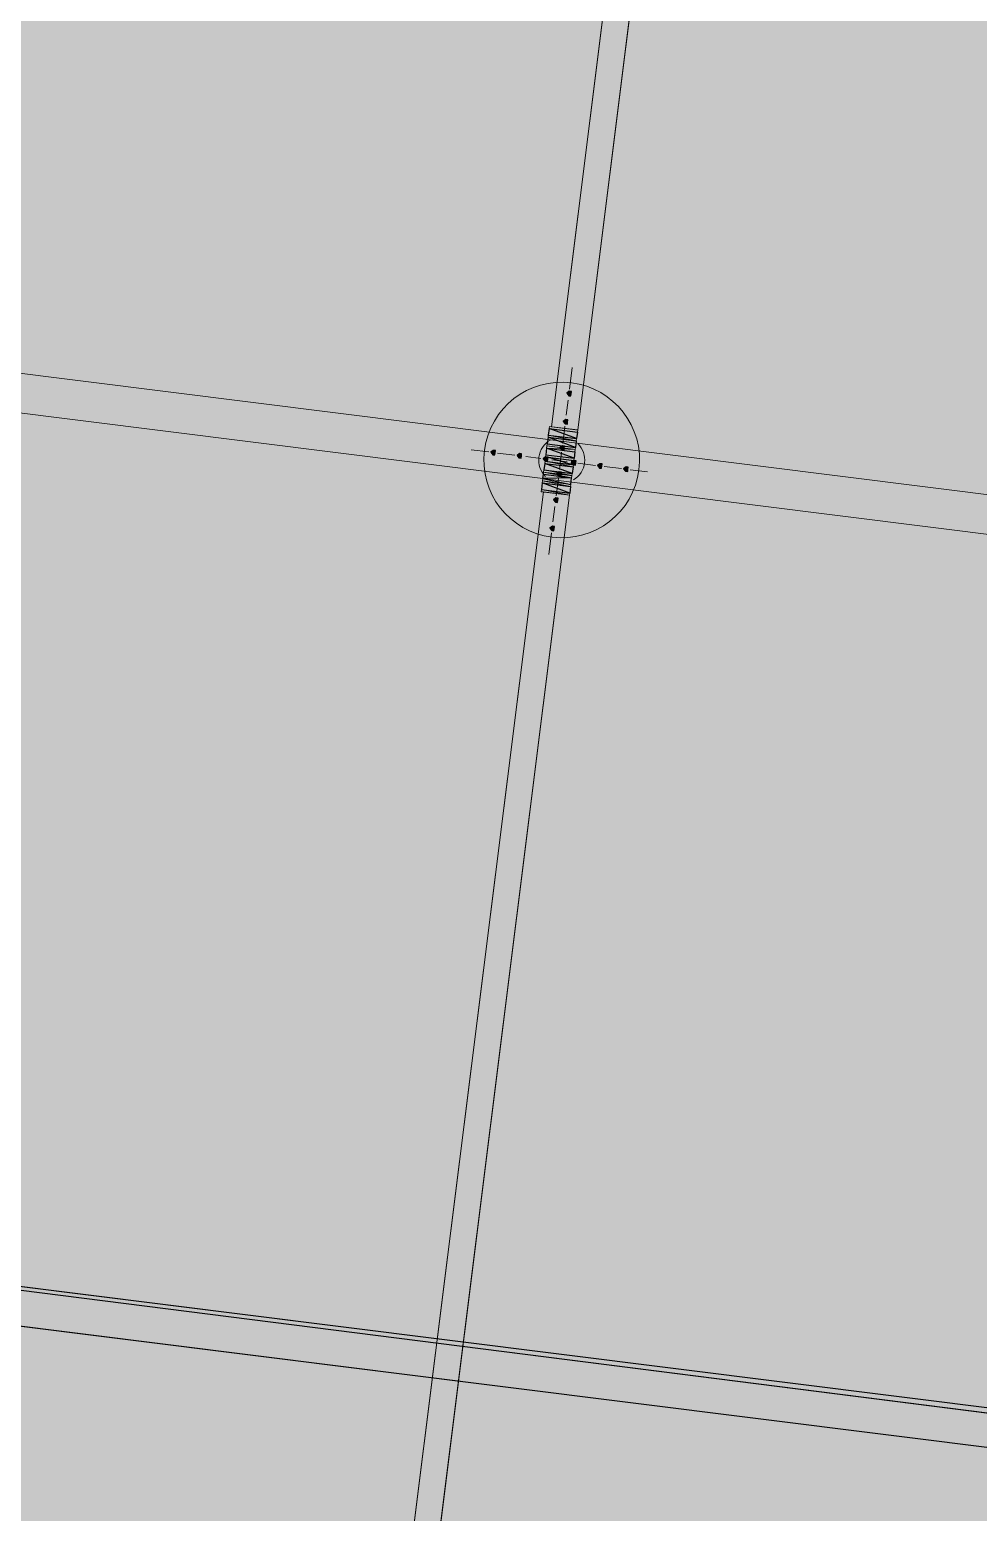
# Model space of a CAD drawing. Header units: metres. Extents: x -4 to 509425, y 7549 to 4732445.
# Drawn here: x 475986.93 to 475990.59, y 4719764.95 to 4719770.68 of the extents above; entities that cross this region are included whole.
import ezdxf

# ---------------------------------------------------------------- set-up
doc = ezdxf.new("R2010")
doc.units = ezdxf.units.M
doc.header["$LTSCALE"] = 0.01
doc.header["$MEASUREMENT"] = 0
doc.layers.get('0').update_dxf_attribs({"lineweight": 0})
doc.layers.add('_SUBESTACIÓN', color=1, linetype='Continuous')
doc.layers.add('SUBESTACION LA VID', color=253, linetype='Continuous')

# ---------------------------------------------------------------- blocks, each defined once
blk = doc.blocks.new('A$Cfff6051d')
at = {"layer": 'SUBESTACION LA VID', "transparency": 33554687}
h = blk.add_hatch(color=256, dxfattribs=at)
h.dxf.hatch_style = 2
h.paths.add_polyline_path([(475989.022, 4719769.2696), (475989.0231, 4719769.278), (475989.0147, 4719769.279), (475989.0052, 4719769.2717), (475989.0126, 4719769.2622), (475989.021, 4719769.2612)])
h = blk.add_hatch(color=256, dxfattribs=at)
h.dxf.hatch_style = 2
h.paths.add_polyline_path([(475989.0083, 4719769.1604), (475989.0094, 4719769.1688), (475989.001, 4719769.1698), (475988.9915, 4719769.1625), (475988.9989, 4719769.153), (475989.0073, 4719769.152)])
h = blk.add_hatch(color=256, dxfattribs=at)
h.dxf.hatch_style = 2
h.paths.add_polyline_path([(475988.729, 4719769.0418), (475988.73, 4719769.0502), (475988.7216, 4719769.0512), (475988.7122, 4719769.0439), (475988.7195, 4719769.0344), (475988.7279, 4719769.0334)])
h = blk.add_hatch(color=256, dxfattribs=at)
h.dxf.hatch_style = 2
h.paths.add_polyline_path([(475988.8298, 4719769.0292), (475988.8308, 4719769.0376), (475988.8224, 4719769.0386), (475988.813, 4719769.0313), (475988.8203, 4719769.0218), (475988.8287, 4719769.0208)])
h = blk.add_hatch(color=256, dxfattribs=at)
h.dxf.hatch_style = 2
h.paths.add_polyline_path([(475988.9957, 4719769.0595), (475988.9968, 4719769.0679), (475988.9884, 4719769.069), (475988.9789, 4719769.0617), (475988.9863, 4719769.0522), (475988.9947, 4719769.0511)])
h = blk.add_hatch(color=256, dxfattribs=at)
h.dxf.hatch_style = 2
h.paths.add_polyline_path([(475988.9306, 4719769.0165), (475988.9316, 4719769.0249), (475988.9232, 4719769.026), (475988.9138, 4719769.0186), (475988.9211, 4719769.0092), (475988.9295, 4719769.0081)])
h = blk.add_hatch(color=256, dxfattribs=at)
h.dxf.hatch_style = 2
h.paths.add_polyline_path([(475989.0398, 4719769.0028), (475989.0408, 4719769.0112), (475989.0324, 4719769.0123), (475989.023, 4719769.0049), (475989.0303, 4719768.9955), (475989.0387, 4719768.9944)])
h = blk.add_hatch(color=256, dxfattribs=at)
h.dxf.hatch_style = 2
h.paths.add_polyline_path([(475989.1406, 4719768.9902), (475989.1416, 4719768.9986), (475989.1332, 4719768.9996), (475989.1238, 4719768.9923), (475989.1311, 4719768.9828), (475989.1395, 4719768.9818)])
h = blk.add_hatch(color=256, dxfattribs=at)
h.dxf.hatch_style = 2
h.paths.add_polyline_path([(475989.2414, 4719768.9776), (475989.2425, 4719768.986), (475989.2341, 4719768.987), (475989.2246, 4719768.9797), (475989.2319, 4719768.9702), (475989.2403, 4719768.9692)])
h = blk.add_hatch(color=256, dxfattribs=at)
h.dxf.hatch_style = 2
h.paths.add_polyline_path([(475988.9831, 4719768.9587), (475988.9841, 4719768.9671), (475988.9757, 4719768.9682), (475988.9663, 4719768.9609), (475988.9736, 4719768.9514), (475988.982, 4719768.9503)])
h = blk.add_hatch(color=256, dxfattribs=at)
h.dxf.hatch_style = 2
h.paths.add_polyline_path([(475988.9704, 4719768.8579), (475988.9715, 4719768.8663), (475988.9631, 4719768.8674), (475988.9536, 4719768.86), (475988.961, 4719768.8506), (475988.9694, 4719768.8495)])
h = blk.add_hatch(color=256, dxfattribs=at)
h.dxf.hatch_style = 2
h.paths.add_polyline_path([(475988.9567, 4719768.7487), (475988.9578, 4719768.7571), (475988.9494, 4719768.7582), (475988.9399, 4719768.7508), (475988.9473, 4719768.7414), (475988.9557, 4719768.7403)])
at = {"layer": 'SUBESTACION LA VID', "lineweight": 15}
for p, q in [((475989.316, 4719772.091), (475988.9464, 4719769.1425)), ((475989.4168, 4719772.0784), (475989.0472, 4719769.1299)), ((476073.0778, 4719758.5438), (475977.8264, 4719770.4854)), ((476073.0589, 4719758.3926), (475977.8075, 4719770.3342)), ((475989.0263, 4719769.3714), (475989.0157, 4719769.2874)), ((475989.0105, 4719769.2454), (475989.0031, 4719769.1866)), ((475988.9464, 4719769.1425), (475989.0388, 4719769.1309)), ((475988.9978, 4719769.1446), (475988.9894, 4719769.0774)), ((475988.9296, 4719769.0764), (475988.9327, 4719769.1016)), ((475988.9338, 4719769.11), (475988.9369, 4719769.1352)), ((475989.0335, 4719769.0889), (475988.9411, 4719769.1005)), ((475988.9422, 4719769.1089), (475988.9422, 4719769.1089)), ((475988.9453, 4719769.1341), (475988.9453, 4719769.1341)), ((475989.0346, 4719769.0973), (475989.0346, 4719769.0973)), ((475989.0377, 4719769.1225), (475989.0377, 4719769.1225)), ((475989.0419, 4719769.0879), (475989.0388, 4719769.0627)), ((475989.0461, 4719769.1215), (475989.043, 4719769.0963)), ((475988.7038, 4719769.045), (475988.6366, 4719769.0534)), ((475988.8046, 4719769.0323), (475988.7374, 4719769.0407)), ((475988.9054, 4719769.0197), (475988.8466, 4719769.0271)), ((475988.9243, 4719769.0344), (475988.9275, 4719769.0596)), ((475988.9327, 4719769.0333), (475988.9327, 4719769.0333)), ((475988.9359, 4719769.0585), (475988.9359, 4719769.0585)), ((475988.9369, 4719769.0669), (475989.0293, 4719769.0553)), ((475989.0293, 4719769.0553), (475988.9369, 4719769.0669)), ((475988.938, 4719769.0753), (475988.938, 4719769.0753)), ((475988.9852, 4719769.0438), (475988.9768, 4719768.9766)), ((475989.0283, 4719769.0469), (475989.0283, 4719769.0469)), ((475989.0304, 4719769.0637), (475989.0304, 4719769.0637)), ((475989.0367, 4719769.0459), (475989.0335, 4719769.0207)), ((475988.9201, 4719769.0008), (475988.9169, 4719768.9756)), ((475988.9253, 4719768.9745), (475988.9253, 4719768.9745)), ((475988.9285, 4719768.9997), (475988.9285, 4719768.9997)), ((475989.0219, 4719768.9965), (475988.9295, 4719769.0081)), ((475989.024, 4719769.0133), (475988.9316, 4719769.0249)), ((475989.0062, 4719769.007), (475988.9474, 4719769.0144)), ((475989.0209, 4719768.9881), (475989.0209, 4719768.9881)), ((475989.0251, 4719769.0217), (475989.0251, 4719769.0217)), ((475989.0261, 4719768.9619), (475989.0293, 4719768.9871)), ((475989.1154, 4719768.9933), (475989.0482, 4719769.0018)), ((475989.2162, 4719768.9807), (475989.149, 4719768.9891)), ((475989.317, 4719768.9681), (475989.2498, 4719768.9765)), ((475988.9106, 4719768.9252), (475988.9074, 4719768.9)), ((475988.9148, 4719768.9588), (475988.9117, 4719768.9336)), ((475988.919, 4719768.9241), (475988.919, 4719768.9241)), ((475989.0125, 4719768.9209), (475988.9201, 4719768.9325)), ((475988.9232, 4719768.9577), (475988.9232, 4719768.9577)), ((475988.9243, 4719768.9661), (475989.0167, 4719768.9545)), ((475989.0167, 4719768.9545), (475988.9243, 4719768.9661)), ((475988.9726, 4719768.943), (475988.9641, 4719768.8758)), ((475989.0114, 4719768.9125), (475989.0114, 4719768.9125)), ((475989.0156, 4719768.9461), (475989.0156, 4719768.9461)), ((475989.0177, 4719768.9629), (475989.0177, 4719768.9629)), ((475989.0209, 4719768.9199), (475989.024, 4719768.9451)), ((475988.9148, 4719768.8905), (475988.1481, 4719762.7751)), ((475989.0156, 4719768.8779), (475988.2489, 4719762.7624)), ((475988.9148, 4719768.8905), (475989.0072, 4719768.8789)), ((475988.9158, 4719768.8989), (475988.9158, 4719768.8989)), ((475989.0082, 4719768.8873), (475989.0082, 4719768.8873)), ((475989.0166, 4719768.8863), (475989.0198, 4719768.9115)), ((475988.9589, 4719768.8338), (475988.9515, 4719768.775)), ((475988.9462, 4719768.733), (475988.9357, 4719768.649)), ((476072.6429, 4719755.0745), (475976.8959, 4719767.0782)), ((476072.6239, 4719754.9233), (475976.8769, 4719766.927))]:
    blk.add_line(p, q, dxfattribs=at)
at = {"layer": 'SUBESTACION LA VID', "lineweight": 0}
for p, q in [((475989.0388, 4719769.0627), (475988.9296, 4719769.0764)), ((475989.024, 4719769.0133), (475988.9232, 4719769.026)), ((475989.0072, 4719768.8789), (475988.9064, 4719768.8916)), ((475988.9148, 4719768.8905), (475989.0156, 4719768.8779))]:
    blk.add_line(p, q, dxfattribs=at)
at = {"layer": 'SUBESTACION LA VID', "lineweight": 15}
for points in [[(475989.316, 4719772.091), (475989.4168, 4719772.0784), (475989.0472, 4719769.1299), (475988.9464, 4719769.1425), (475989.316, 4719772.091)], [(476073.0589, 4719758.3926), (476073.0778, 4719758.5438), (475977.8264, 4719770.4854), (475977.8075, 4719770.3342), (476073.0589, 4719758.3926)], [(475988.9127, 4719768.942), (475988.9117, 4719768.9336), (475988.9201, 4719768.9325), (475988.9117, 4719768.9336), (475988.9106, 4719768.9252), (475988.9074, 4719768.9), (475988.9064, 4719768.8916), (475988.9148, 4719768.8905), (475989.0072, 4719768.8789), (475989.0156, 4719768.8779), (475989.0166, 4719768.8863), (475989.0198, 4719768.9115), (475989.0209, 4719768.9199), (475989.0125, 4719768.9209), (475989.0209, 4719768.9199), (475989.024, 4719768.9451), (475989.0251, 4719768.9535), (475989.0167, 4719768.9545), (475989.0251, 4719768.9535), (475989.0261, 4719768.9619), (475989.0293, 4719768.9871), (475989.0303, 4719768.9955), (475989.0219, 4719768.9965), (475989.024, 4719769.0133), (475989.0324, 4719769.0123), (475989.0335, 4719769.0207), (475989.0367, 4719769.0459), (475989.0377, 4719769.0543), (475989.0293, 4719769.0553), (475989.0377, 4719769.0543), (475989.0388, 4719769.0627), (475989.0419, 4719769.0879), (475989.0335, 4719769.0889), (475989.0419, 4719769.0879), (475989.043, 4719769.0963), (475989.0461, 4719769.1215), (475989.0472, 4719769.1299), (475989.0388, 4719769.1309), (475988.9464, 4719769.1425), (475988.938, 4719769.1436), (475988.9369, 4719769.1352), (475988.9338, 4719769.11), (475988.9327, 4719769.1016), (475988.9411, 4719769.1005), (475988.9327, 4719769.1016), (475988.9296, 4719769.0764), (475988.9285, 4719769.068), (475988.9369, 4719769.0669), (475988.9285, 4719769.068), (475988.9275, 4719769.0596), (475988.9243, 4719769.0344), (475988.9232, 4719769.026), (475988.9316, 4719769.0249), (475988.9295, 4719769.0081), (475988.9211, 4719769.0092), (475988.9201, 4719769.0008), (475988.9169, 4719768.9756), (475988.9159, 4719768.9672), (475988.9243, 4719768.9661), (475988.9159, 4719768.9672), (475988.9148, 4719768.9588), (475988.9127, 4719768.942)], [(475989.0335, 4719769.0889), (475989.0335, 4719769.0889), (475988.9411, 4719769.1005)], [(475989.0125, 4719768.9209), (475989.0125, 4719768.9209), (475988.9201, 4719768.9325)], [(475988.9148, 4719768.8905), (475989.0156, 4719768.8779), (475988.2489, 4719762.7624), (475988.1481, 4719762.7751), (475988.9148, 4719768.8905)], [(476072.6239, 4719754.9233), (476072.6429, 4719755.0745), (475976.8959, 4719767.0782), (475976.8769, 4719766.927), (476072.6239, 4719754.9233)]]:
    blk.add_lwpolyline(points, dxfattribs=at)
at = {"layer": 'SUBESTACION LA VID'}
for points in [[(475989.022, 4719769.2696), (475989.0231, 4719769.278), (475989.0147, 4719769.279), (475989.0052, 4719769.2717), (475989.0126, 4719769.2622), (475989.021, 4719769.2612)], [(475989.0083, 4719769.1604), (475989.0094, 4719769.1688), (475989.001, 4719769.1698), (475988.9915, 4719769.1625), (475988.9989, 4719769.153), (475989.0073, 4719769.152)], [(475988.729, 4719769.0418), (475988.73, 4719769.0502), (475988.7216, 4719769.0512), (475988.7122, 4719769.0439), (475988.7195, 4719769.0344), (475988.7279, 4719769.0334)], [(475988.8298, 4719769.0292), (475988.8308, 4719769.0376), (475988.8224, 4719769.0386), (475988.813, 4719769.0313), (475988.8203, 4719769.0218), (475988.8287, 4719769.0208)], [(475988.9957, 4719769.0595), (475988.9968, 4719769.0679), (475988.9884, 4719769.069), (475988.9789, 4719769.0617), (475988.9863, 4719769.0522), (475988.9947, 4719769.0511)], [(475988.9306, 4719769.0165), (475988.9316, 4719769.0249), (475988.9232, 4719769.026), (475988.9138, 4719769.0186), (475988.9211, 4719769.0092), (475988.9295, 4719769.0081)], [(475989.0398, 4719769.0028), (475989.0408, 4719769.0112), (475989.0324, 4719769.0123), (475989.023, 4719769.0049), (475989.0303, 4719768.9955), (475989.0387, 4719768.9944)], [(475989.1406, 4719768.9902), (475989.1416, 4719768.9986), (475989.1332, 4719768.9996), (475989.1238, 4719768.9923), (475989.1311, 4719768.9828), (475989.1395, 4719768.9818)], [(475989.2414, 4719768.9776), (475989.2425, 4719768.986), (475989.2341, 4719768.987), (475989.2246, 4719768.9797), (475989.2319, 4719768.9702), (475989.2403, 4719768.9692)], [(475988.9831, 4719768.9587), (475988.9841, 4719768.9671), (475988.9757, 4719768.9682), (475988.9663, 4719768.9609), (475988.9736, 4719768.9514), (475988.982, 4719768.9503)], [(475988.9704, 4719768.8579), (475988.9715, 4719768.8663), (475988.9631, 4719768.8674), (475988.9536, 4719768.86), (475988.961, 4719768.8506), (475988.9694, 4719768.8495)], [(475988.9567, 4719768.7487), (475988.9578, 4719768.7571), (475988.9494, 4719768.7582), (475988.9399, 4719768.7508), (475988.9473, 4719768.7414), (475988.9557, 4719768.7403)]]:
    blk.add_lwpolyline(points, close=True, dxfattribs=at)
at = {"layer": 'SUBESTACION LA VID', "lineweight": 0}
for points in [[(475989.022, 4719769.2696), (475989.0231, 4719769.278), (475989.0147, 4719769.279), (475989.0052, 4719769.2717), (475989.0126, 4719769.2622), (475989.021, 4719769.2612)], [(475989.0083, 4719769.1604), (475989.0094, 4719769.1688), (475989.001, 4719769.1698), (475988.9915, 4719769.1625), (475988.9989, 4719769.153), (475989.0073, 4719769.152)], [(475988.729, 4719769.0418), (475988.73, 4719769.0502), (475988.7216, 4719769.0512), (475988.7122, 4719769.0439), (475988.7195, 4719769.0344), (475988.7279, 4719769.0334)], [(475988.8298, 4719769.0292), (475988.8308, 4719769.0376), (475988.8224, 4719769.0386), (475988.813, 4719769.0313), (475988.8203, 4719769.0218), (475988.8287, 4719769.0208)], [(475988.9957, 4719769.0595), (475988.9968, 4719769.0679), (475988.9884, 4719769.069), (475988.9789, 4719769.0617), (475988.9863, 4719769.0522), (475988.9947, 4719769.0511)], [(475988.9306, 4719769.0165), (475988.9316, 4719769.0249), (475988.9232, 4719769.026), (475988.9138, 4719769.0186), (475988.9211, 4719769.0092), (475988.9295, 4719769.0081)], [(475989.0398, 4719769.0028), (475989.0408, 4719769.0112), (475989.0324, 4719769.0123), (475989.023, 4719769.0049), (475989.0303, 4719768.9955), (475989.0387, 4719768.9944)], [(475989.1406, 4719768.9902), (475989.1416, 4719768.9986), (475989.1332, 4719768.9996), (475989.1238, 4719768.9923), (475989.1311, 4719768.9828), (475989.1395, 4719768.9818)], [(475989.2414, 4719768.9776), (475989.2425, 4719768.986), (475989.2341, 4719768.987), (475989.2246, 4719768.9797), (475989.2319, 4719768.9702), (475989.2403, 4719768.9692)], [(475988.9831, 4719768.9587), (475988.9841, 4719768.9671), (475988.9757, 4719768.9682), (475988.9663, 4719768.9609), (475988.9736, 4719768.9514), (475988.982, 4719768.9503)], [(475988.9704, 4719768.8579), (475988.9715, 4719768.8663), (475988.9631, 4719768.8674), (475988.9536, 4719768.86), (475988.961, 4719768.8506), (475988.9694, 4719768.8495)], [(475988.9567, 4719768.7487), (475988.9578, 4719768.7571), (475988.9494, 4719768.7582), (475988.9399, 4719768.7508), (475988.9473, 4719768.7414), (475988.9557, 4719768.7403)]]:
    blk.add_lwpolyline(points, close=True, dxfattribs=at)
for points in [[(475988.9464, 4719769.1425), (475989.0472, 4719769.1299), (475988.938, 4719769.1436), (475989.0472, 4719769.1299), (475988.938, 4719769.1436), (475989.0472, 4719769.1299), (475988.938, 4719769.1436), (475989.0472, 4719769.1299), (475988.938, 4719769.1436), (475989.0472, 4719769.1299)], [(475989.043, 4719769.0963), (475988.9338, 4719769.11), (475989.043, 4719769.0963), (475988.9338, 4719769.11), (475989.043, 4719769.0963), (475988.9338, 4719769.11), (475989.043, 4719769.0963), (475988.9338, 4719769.11), (475989.043, 4719769.0963), (475988.9338, 4719769.11), (475989.0419, 4719769.0879), (475988.9327, 4719769.1016), (475989.0335, 4719769.0889), (475988.9327, 4719769.1016), (475989.0419, 4719769.0879), (475988.9327, 4719769.1016), (475989.0419, 4719769.0879), (475988.9327, 4719769.1016), (475989.0419, 4719769.0879), (475988.9327, 4719769.1016), (475989.0419, 4719769.0879), (475988.9327, 4719769.1016), (475989.0419, 4719769.0879), (475988.9327, 4719769.1016), (475989.0419, 4719769.0879)], [(475988.9369, 4719769.1352), (475989.0461, 4719769.1215), (475988.9369, 4719769.1352), (475989.0461, 4719769.1215)], [(475989.0335, 4719769.0207), (475988.9243, 4719769.0344), (475989.0335, 4719769.0207), (475988.9243, 4719769.0344), (475989.0335, 4719769.0207), (475988.9243, 4719769.0344)], [(475989.0377, 4719769.0543), (475988.9275, 4719769.0596), (475989.0367, 4719769.0459), (475988.9275, 4719769.0596), (475989.0367, 4719769.0459), (475988.9275, 4719769.0596)], [(475989.0377, 4719769.0543), (475988.9285, 4719769.068), (475989.0377, 4719769.0543), (475988.9285, 4719769.068), (475989.0377, 4719769.0543), (475988.9285, 4719769.068), (475989.0377, 4719769.0543), (475988.9285, 4719769.068), (475989.0377, 4719769.0543), (475988.9285, 4719769.068), (475989.0377, 4719769.0543)], [(475989.0293, 4719769.0553), (475988.9285, 4719769.068), (475989.0293, 4719769.0553)], [(475988.9285, 4719769.068), (475989.0377, 4719769.0543), (475988.9285, 4719769.068), (475989.0377, 4719769.0543), (475988.9285, 4719769.068)], [(475989.0261, 4719768.9619), (475988.9169, 4719768.9756), (475989.0261, 4719768.9619), (475988.9169, 4719768.9756), (475989.0261, 4719768.9619), (475988.9169, 4719768.9756), (475989.0251, 4719768.9535), (475988.9159, 4719768.9672), (475989.0251, 4719768.9535), (475988.9159, 4719768.9672), (475989.0251, 4719768.9535), (475988.9159, 4719768.9672), (475989.0167, 4719768.9545), (475988.9159, 4719768.9672), (475989.0251, 4719768.9535), (475988.9159, 4719768.9672), (475989.0251, 4719768.9535), (475988.9159, 4719768.9672), (475989.0251, 4719768.9535), (475988.9159, 4719768.9672), (475989.0251, 4719768.9535), (475988.9159, 4719768.9672), (475989.0251, 4719768.9535), (475988.9159, 4719768.9672), (475989.024, 4719768.9451)], [(475988.9211, 4719769.0092), (475989.0293, 4719768.9871), (475988.9201, 4719769.0008), (475989.0293, 4719768.9871), (475988.9201, 4719769.0008), (475989.0293, 4719768.9871)], [(475988.9295, 4719769.0081), (475989.0303, 4719768.9955), (475988.9211, 4719769.0092), (475989.0303, 4719768.9955), (475988.9211, 4719769.0092), (475989.0303, 4719768.9955), (475988.9211, 4719769.0092), (475989.0303, 4719768.9955)], [(475989.0324, 4719769.0123), (475988.9232, 4719769.026), (475989.0324, 4719769.0123), (475988.9232, 4719769.026), (475989.0324, 4719769.0123), (475988.9232, 4719769.026), (475989.0324, 4719769.0123)], [(475988.9117, 4719768.9336), (475989.0198, 4719768.9115), (475988.9106, 4719768.9252), (475989.0198, 4719768.9115), (475988.9106, 4719768.9252), (475989.0198, 4719768.9115), (475988.9106, 4719768.9252), (475989.0198, 4719768.9115), (475988.9106, 4719768.9252)], [(475988.9127, 4719768.942), (475989.0209, 4719768.9199), (475988.9117, 4719768.9336), (475989.0209, 4719768.9199), (475988.9117, 4719768.9336), (475989.0209, 4719768.9199), (475988.9117, 4719768.9336), (475989.0209, 4719768.9199), (475988.9117, 4719768.9336), (475989.0209, 4719768.9199), (475988.9117, 4719768.9336), (475989.0209, 4719768.9199), (475988.9117, 4719768.9336), (475989.0125, 4719768.9209), (475988.9117, 4719768.9336), (475989.0209, 4719768.9199), (475988.9117, 4719768.9336), (475989.0209, 4719768.9199)], [(475988.9074, 4719768.9), (475989.0156, 4719768.8779), (475988.9064, 4719768.8916), (475989.0156, 4719768.8779), (475988.9064, 4719768.8916), (475989.0156, 4719768.8779), (475988.9064, 4719768.8916), (475989.0156, 4719768.8779)], [(475989.0166, 4719768.8863), (475988.9074, 4719768.9), (475989.0166, 4719768.8863), (475988.9074, 4719768.9), (475989.0166, 4719768.8863)]]:
    blk.add_lwpolyline(points, dxfattribs=at)
at = {"layer": 'SUBESTACION LA VID', "lineweight": 15}
for points, knots in [([(475988.6875, 4719769.0513), (475988.6669, 4719768.8866), (475988.7836, 4719768.7363), (475988.9483, 4719768.7157), (475989.113, 4719768.695), (475989.2633, 4719768.8118), (475989.2839, 4719768.9765), (475989.3046, 4719769.1412), (475989.1878, 4719769.2914), (475989.0231, 4719769.3121), (475988.8584, 4719769.3327), (475988.7082, 4719769.216), (475988.6875, 4719769.0513)], [0, 0, 0, 0, 1, 1, 1, 2, 2, 2, 3, 3, 3, 4, 4, 4, 4]), ([(475988.9405, 4719769.0904), (475988.9168, 4719769.0764), (475988.9009, 4719769.0522), (475988.8975, 4719769.0248), (475988.8941, 4719768.9975), (475988.9036, 4719768.9701), (475988.9231, 4719768.9508)], [0, 0, 0, 0, 1, 1, 1, 2, 2, 2, 2]), ([(475989.0312, 4719768.9375), (475989.0548, 4719768.9516), (475989.0705, 4719768.9757), (475989.0739, 4719769.0029), (475989.0773, 4719769.0301), (475989.0679, 4719769.0574), (475989.0485, 4719769.0768)], [0, 0, 0, 0, 1, 1, 1, 2, 2, 2, 2])]:
    blk.add_open_spline(points, degree=3, knots=knots, dxfattribs=at)
at = {"layer": 'SUBESTACION LA VID'}
for points in [[(475988.9327, 4719769.1016), (475988.9327, 4719769.1016), (475989.0388, 4719769.0627), (475989.0388, 4719769.0627), (475989.0388, 4719769.0627), (475988.9296, 4719769.0764), (475988.9296, 4719769.0764), (475988.9296, 4719769.0764), (475988.9327, 4719769.1016), (475988.9327, 4719769.1016)], [(475989.0419, 4719769.0879), (475989.0419, 4719769.0879), (475988.9327, 4719769.1016), (475988.9327, 4719769.1016), (475988.9327, 4719769.1016), (475989.0388, 4719769.0627), (475989.0388, 4719769.0627), (475989.0388, 4719769.0627), (475989.0419, 4719769.0879), (475989.0419, 4719769.0879)], [(475988.9369, 4719769.1352), (475988.9369, 4719769.1352), (475989.043, 4719769.0963), (475989.043, 4719769.0963), (475989.043, 4719769.0963), (475988.9338, 4719769.11), (475988.9338, 4719769.11), (475988.9338, 4719769.11), (475988.9369, 4719769.1352), (475988.9369, 4719769.1352)], [(475989.0461, 4719769.1215), (475989.0461, 4719769.1215), (475988.9369, 4719769.1352), (475988.9369, 4719769.1352), (475988.9369, 4719769.1352), (475989.043, 4719769.0963), (475989.043, 4719769.0963), (475989.043, 4719769.0963), (475989.0461, 4719769.1215), (475989.0461, 4719769.1215)], [(475988.9275, 4719769.0596), (475988.9275, 4719769.0596), (475989.0335, 4719769.0207), (475989.0335, 4719769.0207), (475989.0335, 4719769.0207), (475988.9243, 4719769.0344), (475988.9243, 4719769.0344), (475988.9243, 4719769.0344), (475988.9275, 4719769.0596), (475988.9275, 4719769.0596)], [(475989.0367, 4719769.0459), (475989.0367, 4719769.0459), (475988.9275, 4719769.0596), (475988.9275, 4719769.0596), (475988.9275, 4719769.0596), (475989.0335, 4719769.0207), (475989.0335, 4719769.0207), (475989.0335, 4719769.0207), (475989.0367, 4719769.0459), (475989.0367, 4719769.0459)], [(475988.9201, 4719769.0008), (475988.9201, 4719769.0008), (475989.0261, 4719768.9619), (475989.0261, 4719768.9619), (475989.0261, 4719768.9619), (475988.9169, 4719768.9756), (475988.9169, 4719768.9756), (475988.9169, 4719768.9756), (475988.9201, 4719769.0008), (475988.9201, 4719769.0008)], [(475989.0293, 4719768.9871), (475989.0293, 4719768.9871), (475988.9201, 4719769.0008), (475988.9201, 4719769.0008), (475988.9201, 4719769.0008), (475989.0261, 4719768.9619), (475989.0261, 4719768.9619), (475989.0261, 4719768.9619), (475989.0293, 4719768.9871), (475989.0293, 4719768.9871)], [(475988.9316, 4719769.0249), (475988.9316, 4719769.0249), (475989.0219, 4719768.9965), (475989.0219, 4719768.9965), (475989.0219, 4719768.9965), (475988.9295, 4719769.0081), (475988.9295, 4719769.0081), (475988.9295, 4719769.0081), (475988.9316, 4719769.0249), (475988.9316, 4719769.0249)], [(475989.024, 4719769.0133), (475989.024, 4719769.0133), (475988.9316, 4719769.0249), (475988.9316, 4719769.0249), (475988.9316, 4719769.0249), (475989.0219, 4719768.9965), (475989.0219, 4719768.9965), (475989.0219, 4719768.9965), (475989.024, 4719769.0133), (475989.024, 4719769.0133)], [(475988.9106, 4719768.9252), (475988.9106, 4719768.9252), (475989.0166, 4719768.8863), (475989.0166, 4719768.8863), (475989.0166, 4719768.8863), (475988.9074, 4719768.9), (475988.9074, 4719768.9), (475988.9074, 4719768.9), (475988.9106, 4719768.9252), (475988.9106, 4719768.9252)], [(475989.0198, 4719768.9115), (475989.0198, 4719768.9115), (475988.9106, 4719768.9252), (475988.9106, 4719768.9252), (475988.9106, 4719768.9252), (475989.0166, 4719768.8863), (475989.0166, 4719768.8863), (475989.0166, 4719768.8863), (475989.0198, 4719768.9115), (475989.0198, 4719768.9115)], [(475988.9127, 4719768.942), (475988.9127, 4719768.942), (475989.024, 4719768.9451), (475989.024, 4719768.9451), (475989.024, 4719768.9451), (475988.9148, 4719768.9588), (475988.9148, 4719768.9588), (475988.9148, 4719768.9588), (475988.9127, 4719768.942), (475988.9127, 4719768.942)], [(475989.0209, 4719768.9199), (475989.0209, 4719768.9199), (475988.9127, 4719768.942), (475988.9127, 4719768.942), (475988.9127, 4719768.942), (475989.024, 4719768.9451), (475989.024, 4719768.9451), (475989.024, 4719768.9451), (475989.0209, 4719768.9199), (475989.0209, 4719768.9199)], [(475976.8769, 4719766.927), (475976.8769, 4719766.927), (475976.8959, 4719767.0782), (475976.8959, 4719767.0782), (475976.8959, 4719767.0782), (476072.6239, 4719754.9233), (476072.6239, 4719754.9233), (476072.6239, 4719754.9233), (475976.8769, 4719766.927), (475976.8769, 4719766.927)], [(475976.8959, 4719767.0782), (475976.8959, 4719767.0782), (476072.6239, 4719754.9233), (476072.6239, 4719754.9233), (476072.6239, 4719754.9233), (476072.6429, 4719755.0745), (476072.6429, 4719755.0745), (476072.6429, 4719755.0745), (475976.8959, 4719767.0782), (475976.8959, 4719767.0782)]]:
    blk.add_open_spline(points, degree=3, knots=[0, 0, 0, 0, 1, 1, 1, 2, 2, 2, 3, 3, 3, 3], dxfattribs=at)
at = {"layer": 'SUBESTACION LA VID', "lineweight": 0}
for points in [[(475988.9327, 4719769.1016), (475988.9327, 4719769.1016), (475989.0388, 4719769.0627), (475989.0388, 4719769.0627), (475989.0388, 4719769.0627), (475988.9296, 4719769.0764), (475988.9296, 4719769.0764), (475988.9296, 4719769.0764), (475988.9327, 4719769.1016), (475988.9327, 4719769.1016)], [(475989.0419, 4719769.0879), (475989.0419, 4719769.0879), (475988.9327, 4719769.1016), (475988.9327, 4719769.1016), (475988.9327, 4719769.1016), (475989.0388, 4719769.0627), (475989.0388, 4719769.0627), (475989.0388, 4719769.0627), (475989.0419, 4719769.0879), (475989.0419, 4719769.0879)], [(475988.9369, 4719769.1352), (475988.9369, 4719769.1352), (475989.043, 4719769.0963), (475989.043, 4719769.0963), (475989.043, 4719769.0963), (475988.9338, 4719769.11), (475988.9338, 4719769.11), (475988.9338, 4719769.11), (475988.9369, 4719769.1352), (475988.9369, 4719769.1352)], [(475989.0461, 4719769.1215), (475989.0461, 4719769.1215), (475988.9369, 4719769.1352), (475988.9369, 4719769.1352), (475988.9369, 4719769.1352), (475989.043, 4719769.0963), (475989.043, 4719769.0963), (475989.043, 4719769.0963), (475989.0461, 4719769.1215), (475989.0461, 4719769.1215)], [(475988.9275, 4719769.0596), (475988.9275, 4719769.0596), (475989.0335, 4719769.0207), (475989.0335, 4719769.0207), (475989.0335, 4719769.0207), (475988.9243, 4719769.0344), (475988.9243, 4719769.0344), (475988.9243, 4719769.0344), (475988.9275, 4719769.0596), (475988.9275, 4719769.0596)], [(475989.0367, 4719769.0459), (475989.0367, 4719769.0459), (475988.9275, 4719769.0596), (475988.9275, 4719769.0596), (475988.9275, 4719769.0596), (475989.0335, 4719769.0207), (475989.0335, 4719769.0207), (475989.0335, 4719769.0207), (475989.0367, 4719769.0459), (475989.0367, 4719769.0459)], [(475988.9201, 4719769.0008), (475988.9201, 4719769.0008), (475989.0261, 4719768.9619), (475989.0261, 4719768.9619), (475989.0261, 4719768.9619), (475988.9169, 4719768.9756), (475988.9169, 4719768.9756), (475988.9169, 4719768.9756), (475988.9201, 4719769.0008), (475988.9201, 4719769.0008)], [(475989.0293, 4719768.9871), (475989.0293, 4719768.9871), (475988.9201, 4719769.0008), (475988.9201, 4719769.0008), (475988.9201, 4719769.0008), (475989.0261, 4719768.9619), (475989.0261, 4719768.9619), (475989.0261, 4719768.9619), (475989.0293, 4719768.9871), (475989.0293, 4719768.9871)], [(475988.9316, 4719769.0249), (475988.9316, 4719769.0249), (475989.0219, 4719768.9965), (475989.0219, 4719768.9965), (475989.0219, 4719768.9965), (475988.9295, 4719769.0081), (475988.9295, 4719769.0081), (475988.9295, 4719769.0081), (475988.9316, 4719769.0249), (475988.9316, 4719769.0249)], [(475989.024, 4719769.0133), (475989.024, 4719769.0133), (475988.9316, 4719769.0249), (475988.9316, 4719769.0249), (475988.9316, 4719769.0249), (475989.0219, 4719768.9965), (475989.0219, 4719768.9965), (475989.0219, 4719768.9965), (475989.024, 4719769.0133), (475989.024, 4719769.0133)], [(475988.9106, 4719768.9252), (475988.9106, 4719768.9252), (475989.0166, 4719768.8863), (475989.0166, 4719768.8863), (475989.0166, 4719768.8863), (475988.9074, 4719768.9), (475988.9074, 4719768.9), (475988.9074, 4719768.9), (475988.9106, 4719768.9252), (475988.9106, 4719768.9252)], [(475989.0198, 4719768.9115), (475989.0198, 4719768.9115), (475988.9106, 4719768.9252), (475988.9106, 4719768.9252), (475988.9106, 4719768.9252), (475989.0166, 4719768.8863), (475989.0166, 4719768.8863), (475989.0166, 4719768.8863), (475989.0198, 4719768.9115), (475989.0198, 4719768.9115)], [(475988.9127, 4719768.942), (475988.9127, 4719768.942), (475989.024, 4719768.9451), (475989.024, 4719768.9451), (475989.024, 4719768.9451), (475988.9148, 4719768.9588), (475988.9148, 4719768.9588), (475988.9148, 4719768.9588), (475988.9127, 4719768.942), (475988.9127, 4719768.942)], [(475989.0209, 4719768.9199), (475989.0209, 4719768.9199), (475988.9127, 4719768.942), (475988.9127, 4719768.942), (475988.9127, 4719768.942), (475989.024, 4719768.9451), (475989.024, 4719768.9451), (475989.024, 4719768.9451), (475989.0209, 4719768.9199), (475989.0209, 4719768.9199)], [(475976.8769, 4719766.927), (475976.8769, 4719766.927), (475976.8959, 4719767.0782), (475976.8959, 4719767.0782), (475976.8959, 4719767.0782), (476072.6239, 4719754.9233), (476072.6239, 4719754.9233), (476072.6239, 4719754.9233), (475976.8769, 4719766.927), (475976.8769, 4719766.927)], [(475976.8959, 4719767.0782), (475976.8959, 4719767.0782), (476072.6239, 4719754.9233), (476072.6239, 4719754.9233), (476072.6239, 4719754.9233), (476072.6429, 4719755.0745), (476072.6429, 4719755.0745), (476072.6429, 4719755.0745), (475976.8959, 4719767.0782), (475976.8959, 4719767.0782)]]:
    blk.add_open_spline(points, degree=3, knots=[0, 0, 0, 0, 1, 1, 1, 2, 2, 2, 3, 3, 3, 3], dxfattribs=at)

msp = doc.modelspace()

# ---------------------------------------------------------------- hatches: boundary and pattern name
at = {"layer": '_SUBESTACIÓN', "transparency": 33554559}
h = msp.add_hatch(color=1, dxfattribs=at)
h.dxf.hatch_style = 1
h.paths.add_polyline_path([(475968.6399, 4719805.825), (476089.9386, 4719790.615), (476078.1686, 4719696.74), (475956.8686, 4719711.9502)])

# ---------------------------------------------------------------- block references
at = {"linetype": 'Continuous'}
msp.add_blockref('A$Cfff6051d', (0, 0), dxfattribs=at)

doc.saveas('drawing.dxf')
